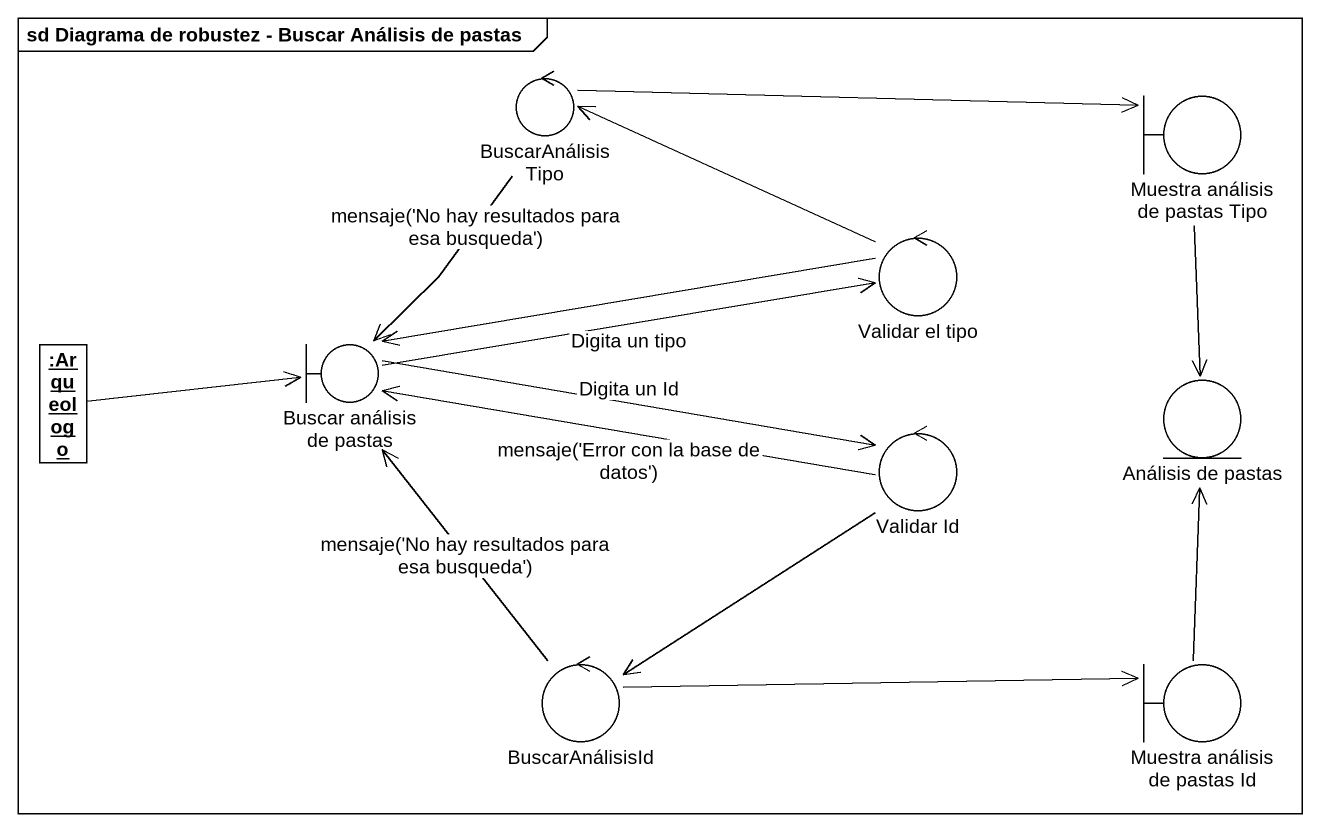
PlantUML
@startuml
mainframe sd Diagrama de robustez - Buscar Análisis de pastas
allowmixing
hide circle
hide empty members
control BuscarAnálisisTipo
boundary "Muestra análisis de pastas Tipo" as Muestra_análisis_de_pastas
control "Validar el tipo" as Validar_el_tipo
object ":Arqueologo" as Arqueologo
boundary "Buscar análisis de pastas" as Buscar_análisis_de_pastas
entity "Análisis de pastas" as Análisis_de_pastas
control "Validar Id" as Validar_Id
control BuscarAnálisisId
boundary "Muestra análisis de pastas Id" as Muestra_análisis_de_pastas_2
BuscarAnálisisTipo -right-> Muestra_análisis_de_pastas
BuscarAnálisisTipo --> Buscar_análisis_de_pastas : mensaje('No hay resultados para esa busqueda')
Muestra_análisis_de_pastas --> Análisis_de_pastas
Validar_el_tipo -left-> BuscarAnálisisTipo
Validar_el_tipo -left-> Buscar_análisis_de_pastas
Arqueologo -right-> Buscar_análisis_de_pastas
Buscar_análisis_de_pastas -right-> Validar_el_tipo : Digita un tipo
Buscar_análisis_de_pastas -right-> Validar_Id : Digita un Id
Validar_Id -left-> Buscar_análisis_de_pastas : mensaje('Error con la base de datos')
Validar_Id --> BuscarAnálisisId
BuscarAnálisisId -up-> Buscar_análisis_de_pastas : mensaje('No hay resultados para esa busqueda')
BuscarAnálisisId -right-> Muestra_análisis_de_pastas_2
Muestra_análisis_de_pastas_2 -up-> Análisis_de_pastas
@enduml
